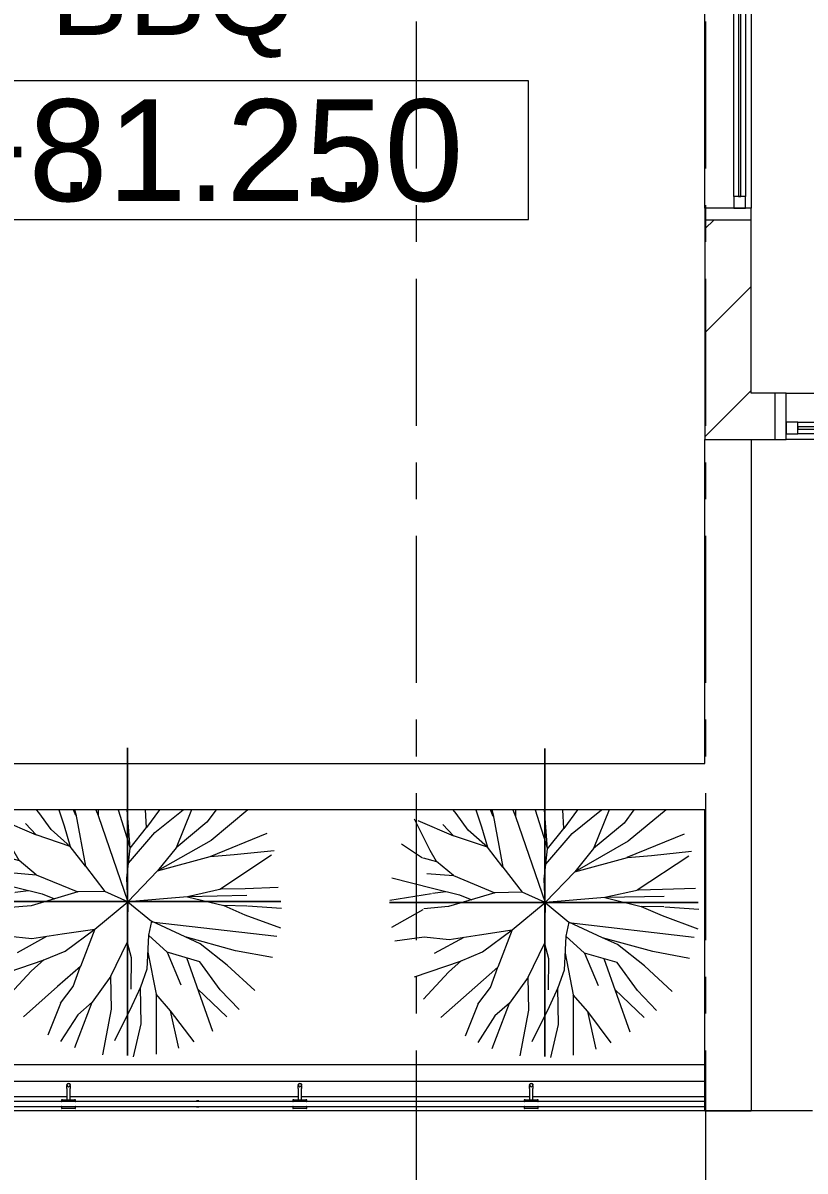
# Model space of a CAD drawing. Header units: millimetres. Extents: x -20144 to 117103, y -11426 to 48263.
# Drawn here: x 77251 to 80631, y -260 to 4700 of the extents above; entities that cross this region are included whole.
import ezdxf
from ezdxf.enums import TextEntityAlignment as Align

# ---------------------------------------------------------------- set-up
doc = ezdxf.new("R2010")
doc.units = ezdxf.units.MM
doc.linetypes.add('Grid Line', pattern=[22.225, 12.7, -3.175, 3.175, -3.175])
for name, color, linetype, lineweight in [('CHU', 181, 'Continuous', 5), ('CUA', 31, 'Continuous', 9), ('DIM', 1, 'Continuous', 5), ('HATCH-TUONG', 152, 'Continuous', 9), ('KI-HIEU-1', 151, 'Continuous', 9), ('L-SITE', 91, 'Continuous', 5), ('NET THAY 1', 41, 'Continuous', 5), ('NET THAY 2', 55, 'Continuous', 5), ('NET-CAT', 3, 'Continuous', 9), ('NET-THAY', 2, 'Continuous', 15), ('TRUC', 225, 'Continuous', 5)]:
    doc.layers.add(name, color=color, linetype=linetype, lineweight=lineweight)
doc.styles.add('Arial', font='arial.ttf', dxfattribs={"height": 476.25})
doc.styles.add('Arial_4', font='arial.ttf', dxfattribs={"height": 360})
doc.styles.add('TA1', font='arial.ttf')
doc.dimstyles.new('D_200_KTx2', dxfattribs={"dimtxt": 400, "dimasz": 300, "dimexe": 300, "dimexo": 300, "dimgap": 160, "dimtad": 1, "dimdec": 0, "dimzin": 9, "dimtxsty": 'TA1', "dimblk": 'ARCHTICK', "dimcen": 1, "dimdle": 300, "dimclrd": 256, "dimclre": 256, "dimclrt": 7, "dimadec": 0, "dimazin": 0, "dimtfac": 1, "dimtdec": 0, "dimtix": 1, "dimtmove": 1, "dimatfit": 3, "dimldrblk": 'ARCHTICK', "dimfxl": 1, "dimtolj": 1, "dimtzin": 0, "dimlwd": -1, "dimlwe": -1, "dimarcsym": 0})

# ---------------------------------------------------------------- blocks, each defined once
blk = doc.blocks.new('*U631')
at = {"color": 7, "ltscale": 30, "true_color": 0xffffff, "insert": (520, 350), "char_height": 200, "attachment_point": 5, "bg_fill": 3, "box_fill_scale": 1.25, "bg_fill_color": 256, "bg_fill_true_color": 13158600, "bg_fill_transparency": 0}
blk.add_mtext('\\A1;.      ..', dxfattribs=at)
blk.add_lwpolyline([(-200, 200), (1200, 200), (1200, 500), (-200, 500)], close=True)
at = {"color": 7, "style": 'Arial'}
blk.add_attdef('±0.000', text='', height=220, dxfattribs=at).set_placement((500, 350), align=Align.MIDDLE)
blk = doc.blocks.new('X-PHONG NGU 5 - X-PHONG NGU 2_Recovery_-416847-MẶT BẰNG TẦNG 23')
at = {"layer": 'CUA'}
for p, q in [((-550, 100), (-600, 100)), ((-600, 100), (-600, -100)), ((-550, -100), (-550, 100)), ((-550, 100), (550, 100)), ((600, 100), (550, 100)), ((550, 100), (550, -100)), ((600, -100), (600, 100)), ((-500, -25), (-550, -25)), ((-550, -25), (-550, -75)), ((-500, -75), (-500, -25)), ((-500, -25), (500, -25)), ((500, -45), (-500, -45)), ((-500, -45), (-500, -55)), ((550, -25), (500, -25)), ((500, -25), (500, -75)), ((500, -55), (500, -45)), ((550, -75), (550, -25)), ((-550, -75), (-500, -75)), ((-500, -55), (500, -55)), ((500, -75), (-500, -75)), ((500, -75), (550, -75)), ((-600, -100), (-550, -100)), ((550, -100), (-550, -100)), ((550, -100), (600, -100))]:
    blk.add_line(p, q, dxfattribs=at)
blk = doc.blocks.new('X-PHONG NGU 5 - X-PHONG NGU 900-417337-MẶT BẰNG TẦNG 23')
at = {"layer": 'CUA'}
for p, q in [((-400, 100), (-450, 100)), ((-450, 100), (-450, -100)), ((-400, -100), (-400, 100)), ((-400, 100), (400, 100)), ((450, 100), (400, 100)), ((400, 100), (400, -100)), ((450, -100), (450, 100)), ((-350, -25), (-400, -25)), ((-400, -25), (-400, -75)), ((-350, -75), (-350, -25)), ((-350, -25), (350, -25)), ((350, -45), (-350, -45)), ((-350, -45), (-350, -55)), ((400, -25), (350, -25)), ((350, -25), (350, -75)), ((350, -55), (350, -45)), ((400, -75), (400, -25)), ((-400, -75), (-350, -75)), ((-350, -55), (350, -55)), ((350, -75), (-350, -75)), ((350, -75), (400, -75)), ((-450, -100), (-400, -100)), ((400, -100), (-400, -100)), ((400, -100), (450, -100))]:
    blk.add_line(p, q, dxfattribs=at)
blk = doc.blocks.new('Railing - NBS_RailInfillPnl_Post-721024-MẶT BẰNG TẦNG 23')
at = {"layer": 'NET THAY 2'}
for p, q in [((-13, -5), (-13, 5)), ((13, 5), (13, -5))]:
    blk.add_line(p, q, dxfattribs=at)
blk = doc.blocks.new('Railing - Railing-573255-MẶT BẰNG TẦNG 23')
at = {"layer": 'NET THAY 1'}
for p, q in [((9198.3, 126.9), (527.5, 126.9)), ((9198.3, 126.9), (527.5, 126.9)), ((6440.8, 59.9), (5454.2, 59.9)), ((7440.8, 59.9), (6454.2, 59.9)), ((8440.8, 59.9), (7454.2, 59.9)), ((9198.3, 59.9), (8454.2, 59.9)), ((9198.3, -0.1), (400.5, -0.1))]:
    blk.add_line(p, q, dxfattribs=at)
at = {"extrusion": (0, 0, -1), "zscale": -1, "rotation": 270}
blk.add_blockref('Railing - NBS_RailInfillPnl_Post-721024-MẶT BẰNG TẦNG 23', (-7006.3, 29.9), dxfattribs=at)
blk = doc.blocks.new('Top Rail Type - Top Rail_Internal_-573260-MẶT BẰNG TẦNG 23')
at = {"layer": 'NET THAY 1'}
for p, q in [((6421.6, 40.7), (5473.6, 40.7)), ((5476.6, 19.2), (6418.6, 19.2)), ((7421.6, 40.7), (6473.6, 40.7)), ((6476.6, 19.2), (7418.6, 19.2)), ((8421.6, 40.7), (7473.6, 40.7)), ((7476.6, 19.2), (8418.6, 19.2)), ((9198.3, 40.7), (8473.6, 40.7)), ((8476.6, 19.2), (9198.3, 19.2)), ((9198.3, 19.2), (9198.3, 40.7))]:
    blk.add_line(p, q, dxfattribs=at)
blk = doc.blocks.new('ALB-RAILING 32 - ALB-BALUSTER-V86-MẶT BẰNG TẦNG 23')
at = {"layer": 'NET THAY 1'}
for p, q in [((-30, 101.1), (-30, 91.9)), ((-30, 101.1), (30, 101.1)), ((-29, 101.1), (-30, 101.1)), ((30, 101.1), (29, 101.1)), ((30, 91.9), (30, 101.1)), ((-30, 91.9), (-29, 91.9)), ((30, 91.9), (-30, 91.9)), ((-30, 70.4), (-30, 63.2)), ((-30, 70.4), (30, 70.4)), ((-29, 70.4), (-30, 70.4)), ((-30, 63.2), (-26, 63.2)), ((30, 63.2), (-30, 63.2)), ((-7, 63.2), (-7, 15)), ((7, 15), (7, 63.2)), ((26, 63.2), (30, 63.2)), ((29, 91.9), (30, 91.9)), ((30, 70.4), (29, 70.4)), ((30, 63.2), (30, 70.4))]:
    blk.add_line(p, q, dxfattribs=at)
at = {"layer": 'NET THAY 1', "flags": 128}
for points in [[(-7, 1.4), (-7, 1.7), (-7, 2), (-7, 2.3), (-7, 2.6), (-7, 3), (-7, 3.3), (-7, 3.7), (-7, 4.1), (-7, 4.5), (-7, 5), (-7, 5.4), (-7, 5.9), (-7, 6.4), (-7, 6.9), (-7, 7.4), (-7, 7.9), (-7, 8.5), (-7, 9), (-7, 9.6), (-7, 10.1), (-7, 10.7), (-7, 11.3), (-7, 11.9), (-7, 12.5), (-7, 13), (-7, 13.6), (-7, 14.2), (-7, 14.8), (-7, 15)], [(7, 0), (7, -0.3), (7, -0.6), (6.9, -0.8), (6.9, -1.1), (6.9, -1.4), (6.8, -1.7)], [(7, 15), (7, 14.4), (7, 13.8), (7, 13.2), (7, 12.6), (7, 12), (7, 11.4), (7, 10.9), (7, 10.3), (7, 9.7), (7, 9.2), (7, 8.6), (7, 8.1), (7, 7.5), (7, 7), (7, 6.5), (7, 6), (7, 5.6), (7, 5.1), (7, 4.7), (7, 4.2), (7, 3.8), (7, 3.4), (7, 3.1), (7, 2.7)], [(-3, -6.3), (-3.2, -6.2), (-3.5, -6.1), (-3.7, -5.9), (-4, -5.8), (-4.2, -5.6), (-4.4, -5.4), (-4.6, -5.3), (-4.8, -5.1), (-5, -4.9), (-5.2, -4.7), (-5.4, -4.5), (-5.6, -4.2), (-5.7, -4), (-5.9, -3.8), (-6, -3.5), (-6.2, -3.3), (-6.3, -3), (-6.4, -2.8), (-6.5, -2.5), (-6.6, -2.3), (-6.7, -2), (-6.8, -1.7), (-6.8, -1.5), (-6.9, -1.2)], [(0, -7), (-0.3, -7), (-0.6, -7), (-0.8, -6.9), (-1.1, -6.9), (-1.4, -6.9), (-1.7, -6.8)], [(6.6, -2.5), (6.4, -2.7), (6.3, -3), (6.2, -3.2), (6.1, -3.5), (5.9, -3.7), (5.8, -4), (5.6, -4.2), (5.4, -4.4), (5.3, -4.6), (5.1, -4.8), (4.9, -5), (4.7, -5.2), (4.5, -5.4), (4.2, -5.6), (4, -5.7), (3.8, -5.9), (3.5, -6), (3.3, -6.2), (3, -6.3), (2.8, -6.4), (2.5, -6.5), (2.3, -6.6), (2, -6.7), (1.7, -6.8), (1.5, -6.8), (1.2, -6.9), (0.9, -6.9), (0.6, -7), (0.4, -7), (0.1, -7), (0, -7)]]:
    blk.add_lwpolyline(points, dxfattribs=at)
at = {"layer": 'NET THAY 1'}
for start, end in [(90, 270), (270, 90)]:
    blk.add_arc((0, 0), 7, start, end, dxfattribs=at)
blk = doc.blocks.new('CAY XANH 1 - new block_dwg_110_植栽_中_高木 - 落葉1_φ4000_H5500-1445069-IDEA-4th Storey - Detail-V192-MẶT BẰNG TẦNG 23')
at = {"layer": 'L-SITE'}
for p, q in [((-667, 1111), (-705, 1194)), ((-381, 1194), (-379, 1110)), ((829, 1194), (625, 696)), ((-1850, 759), (-1578, 578)), ((1796, 880), (1057, 580)), ((1855, 599), (1188, 159)), ((-1570, 578), (-1398, 529)), ((-2000, 33), (-1462, 119)), ((-1453, 121), (-1278, 144)), ((-1975, -315), (-1571, -88)), ((1984, -88), (1545, -58)), ((1923, -449), (303, -262)), ((-1423, -653), (-1041, -445)), ((1097, -1672), (762, -724)), ((1278, -1483), (902, -1122)), ((-1024, -1718), (-864, -1308)), ((855, -1808), (552, -1405))]:
    blk.add_line(p, q, dxfattribs=at)
at = {"layer": 'L-SITE', "flags": 128}
for points in [[(-687, 1194), (-670, 1129), (-546, 458), (-743, 713), (-989, 932), (-1147, 1149), (-1183, 1194)], [(-891, 1194), (-819, 978), (-743, 713), (-1182, 862)], [(-416, 1194), (-379, 1110), (0, 0), (-295, 133)], [(-127, 1194), (30, 691), (242, 956)], [(1939, 182), (1516, 167), (1206, 162), (773, 64), (0, 0), (-10, 303), (30, 691), (-5, 1194)], [(1147, 1194), (1021, 1024), (625, 696), (384, 396), (0, 0), (305, -251), (268, -432)], [(10, 497), (348, 890), (727, 1194)], [(417, 1194), (242, 956), (229, 1194)], [(1563, 1194), (1074, 790), (384, 396), (1064, 582), (1374, 607), (1887, 662)], [(-1522, 376), (-1182, 348), (-1399, 530), (-1482, 672), (-1685, 1077)], [(-1640, 1059), (-1182, 862), (-1319, 1008)], [(-546, 458), (-295, 133), (-645, 125)], [(-1974, 319), (-1451, 187), (-1104, 101), (-945, 37)], [(-1182, 348), (-645, 125), (-1245, -52), (-1564, -80)], [(-1683, -957), (-1092, -755), (-807, -637), (-423, -352), (0, 0), (-5, -527)], [(1538, 78), (773, 64), (1241, -50)], [(1534, -57), (1241, -50), (1512, -168), (1971, -338)], [(1865, -721), (1389, -632), (743, -453), (305, -251)], [(-1938, -494), (-1560, -440), (-1235, -475), (-846, -416), (-423, -352), (-610, -834), (-905, -1095), (-1342, -1483)], [(508, -651), (268, -432), (248, -870), (165, -1101)], [(-217, -960), (-5, -527), (44, -720), (39, -1126)], [(1640, -1145), (1284, -817), (935, -541), (743, -453)], [(258, -651), (365, -1191), (365, -1967)], [(1438, -1391), (1191, -1135), (931, -773), (508, -651), (685, -1070)], [(-1567, -1243), (-1244, -895), (-1077, -745)], [(-867, -1310), (-703, -1095), (-608, -832)], [(-321, -1974), (-207, -1385), (-217, -960), (-458, -1297)], [(76, -1999), (175, -1573), (165, -1101), (52, -1342), (-170, -1795)], [(-682, -1880), (-458, -1297), (-645, -1459), (-866, -1803)], [(659, -1888), (552, -1405), (365, -1191)]]:
    blk.add_lwpolyline(points, dxfattribs=at)
blk = doc.blocks.new('CAY XANH 1 - new block_dwg-V193-MẶT BẰNG TẦNG 23')
at = {"xscale": 0.5, "yscale": 0.5, "zscale": 0.5}
blk.add_blockref('CAY XANH 1 - new block_dwg_110_植栽_中_高木 - 落葉1_φ4000_H5500-1445069-IDEA-4th Storey - Detail-V192-MẶT BẰNG TẦNG 23', (-494873.7, 495980.5), dxfattribs=at)
blk = doc.blocks.new('CAY XANH 1 - CAY XANH_dwg-714093-MẶT BẰNG TẦNG 23')
at = {"layer": 'L-SITE'}
for p, q in [((28746.5, 0), (28733, 0)), ((28788.3, 0), (28770.7, 0)), ((28931.4, 0), (28921.9, 0)), ((29155.3, 0), (29164.1, 0))]:
    blk.add_line(p, q, dxfattribs=at)
at = {"layer": 'L-SITE', "flags": 128}
for points in [[(28694.1, 0), (28684.6, 0), (28661.3, 0), (28659.4, 0), (28644, 0), (28634.5, 0), (28611.2, 0), (28603.7, 0), (28594.2, 0), (28603.7, 0), (28609.6, 0), (28592.2, 0), (28570.9, 0), (28578.4, 0), (28603.7, 0), (28662, 0), (28642.6, 0), (28600.1, 0), (28579.1, 0), (28609.9, 0), (28604, 0), (28575.2, 0), (28563.7, 0), (28584.7, 0), (28609.9, 0), (28613.8, 0), (28600.1, 0), (28611.8, 0), (28638.7, 0), (28677.6, 0), (28708.4, 0), (28713.9, 0), (28725.7, 0), (28715.9, 0), (28712.3, 0), (28702.5, 0), (28691, 0), (28706.4, 0), (28731.3, 0), (28735.2, 0), (28750.6, 0), (28756.5, 0), (28781.4, 0), (28806.3, 0), (28821.7, 0), (28833.5, 0), (28837.1, 0), (28862.3, 0), (28883.3, 0), (28898.7, 0), (28916, 0), (28931.4, 0)], [(28647.5, 0), (28660.7, 0), (28678.3, 0), (28673.9, 0), (28669.5, 0), (28647.5, 0)], [(29039.2, 0), (29014.3, 0), (28989.4, 0), (28974, 0), (28975.7, 0), (28958.6, 0), (28943.2, 0), (28925.9, 0), (28918, 0), (28931.4, 0), (28920, 0), (28895.1, 0), (28877.7, 0), (28821.5, 0), (28814, 0), (28794.6, 0), (28769.7, 0), (28707.5, 0), (28715.4, 0), (28722.9, 0), (28717.3, 0), (28707.5, 0), (28702, 0), (28694.1, 0)], [(28752.4, 0), (28737, 0), (28715.7, 0)], [(28715.7, 0), (28725.2, 0), (28721.6, 0), (28735, 0), (28740.6, 0), (28746.5, 0), (28765.8, 0), (28752.4, 0)], [(28733, 0), (28738.9, 0), (28756, 0), (28765.8, 0), (28771.4, 0), (28775.3, 0), (28781.2, 0), (28788.7, 0), (28792.7, 0), (28732.7, 0)], [(28732.7, 0), (28740.3, 0), (28815.9, 0), (28825.4, 0), (28881.6, 0), (28895.1, 0), (28898.7, 0), (28889.2, 0), (28895.1, 0), (28904.6, 0), (28921.9, 0), (28927.8, 0)], [(28763.8, 0), (28748.4, 0), (28746.5, 0)], [(28785.1, 0), (28788.7, 0), (28790.7, 0), (28785.1, 0), (28763.8, 0)], [(28770.7, 0), (28768.5, 0), (28779.5, 0), (28788.3, 0)], [(28817.6, 0), (28796.6, 0), (28785.1, 0)], [(28921.9, 0), (28908.5, 0), (28910.5, 0), (28893.1, 0), (28898.7, 0), (28893.1, 0), (28867.9, 0), (28812, 0)], [(28812, 0), (28823.5, 0), (28817.6, 0)], [(28927.8, 0), (28939.3, 0), (28941.3, 0), (28946.8, 0), (28956.7, 0), (28933.4, 0), (28921.9, 0), (28931.4, 0), (28946.8, 0), (28962.2, 0), (28970.1, 0), (28981.6, 0), (28995, 0)], [(29091.3, 0), (29110.6, 0), (29116.2, 0), (29106.7, 0), (29089.3, 0), (29081.8, 0), (29072, 0), (29058.5, 0), (29037.2, 0), (29033.6, 0), (29018.2, 0), (29008.4, 0), (29002.8, 0), (28997, 0), (28983.5, 0), (28966.2, 0), (28958.6, 0), (28956.7, 0), (28939.3, 0), (28921.9, 0)], [(28921.9, 0), (28931.4, 0), (28933.4, 0), (28943.2, 0), (28956.7, 0), (28954.7, 0), (28958.6, 0), (28975.7, 0), (28981.6, 0), (28987.5, 0), (29004.8, 0), (29037.2, 0), (29047.1, 0), (29053, 0), (29041.2, 0), (29043.1, 0), (29051, 0), (29068.4, 0)], [(28995, 0), (29010.4, 0), (29025.8, 0), (29020.2, 0), (29006.5, 0)], [(29006.5, 0), (29025.8, 0), (29029.7, 0), (29018.2, 0), (29025.8, 0), (29045.1, 0), (29053, 0), (29062.5, 0), (29070, 0), (29083.8, 0), (29108.7, 0), (29114.5, 0)], [(29312.7, 0), (29293.4, 0), (29302.9, 0), (29316.3, 0), (29320.3, 0), (29302.9, 0), (29285.5, 0), (29262.6, 0), (29270.1, 0), (29304.9, 0), (29312.7, 0), (29304.9, 0), (29297.3, 0), (29281.9, 0), (29327.3, 0), (29348.6, 0), (29330.1, 0), (29343.5, 0), (29390.9, 0), (29381.4, 0), (29362, 0), (29366, 0), (29373.5, 0), (29352.5, 0), (29344.7, 0), (29331.2, 0), (29311.9, 0), (29298.5, 0), (29229.9, 0), (29212.5, 0), (29205, 0), (29176.1, 0), (29168.3, 0), (29150.9, 0), (29145.3, 0), (29160.7, 0), (29174.2, 0), (29170.2, 0), (29152.9, 0), (29145.3, 0), (29102.8, 0), (29106.7, 0), (29070, 0), (29043.1, 0), (29037.2, 0)], [(29037.2, 0), (29058.5, 0), (29072, 0), (29087.4, 0), (29099.2, 0), (29089.3, 0), (29075.9, 0), (29068.4, 0), (29104.7, 0), (29116.2, 0)], [(29116.2, 0), (29091.3, 0), (29083.8, 0), (29070, 0), (29049, 0), (29039.2, 0)], [(29068.4, 0), (29056.6, 0), (29060.5, 0), (29112.3, 0), (29147, 0), (29158.4, 0), (29135.5, 0), (29131.6, 0), (29147, 0), (29162.4, 0), (29169.9, 0), (29187.3, 0), (29195.1, 0), (29222, 0), (29233.5, 0), (29256.7, 0), (29210.9, 0), (29220.4, 0), (29208.6, 0), (29224, 0), (29237.7, 0), (29247.2, 0), (29260.6, 0), (29268.5, 0), (29283.9, 0), (29299.3, 0), (29312.7, 0)], [(29114.5, 0), (29100.8, 0), (29091.3, 0)], [(29160.7, 0), (29147, 0), (29133.5, 0), (29139.4, 0), (29162.4, 0), (29170.2, 0), (29154.8, 0)], [(29164.1, 0), (29172.9, 0), (29179.5, 0), (29192.7, 0), (29186.1, 0), (29150.9, 0), (29144.3, 0), (29137.8, 0), (29144.3, 0), (29155.3, 0)], [(29154.8, 0), (29162.4, 0), (29181.7, 0), (29191.5, 0), (29185.6, 0), (29212.5, 0), (29224, 0), (29205, 0), (29199.1, 0), (29177.8, 0), (29179.7, 0)], [(29179.7, 0), (29174.2, 0), (29160.7, 0)], [(29221.3, 0), (29199.3, 0), (29186.1, 0), (29199.3, 0)], [(29199.3, 0), (29210.3, 0), (29230.1, 0), (29241.1, 0), (29283.4, 0), (29301, 0), (29296.6, 0), (29238.9, 0), (29241.1, 0), (29225.7, 0), (29221.3, 0)]]:
    blk.add_lwpolyline(points, dxfattribs=at)
for points in [[(28645.7, 0), (28641.3, 0), (28706.9, 0), (28676.5, 0), (28672.1, 0), (28685.3, 0), (28676.5, 0)], [(28690.8, 0), (28669.5, 0), (28662, 0), (28675.4, 0), (28681, 0), (28698.3, 0), (28700.3, 0)], [(28737.7, 0), (28750.9, 0), (28759.7, 0), (28755.3, 0), (28737.7, 0), (28711.3, 0), (28700.3, 0), (28698.1, 0), (28715.7, 0), (28717.9, 0), (28722.3, 0), (28739.9, 0)], [(28785.9, 0), (28783.7, 0), (28768.3, 0), (28757.3, 0), (28752.9, 0), (28748.5, 0), (28768.3, 0), (28777.1, 0)], [(28904.6, 0), (28915.6, 0), (28871.6, 0), (28805.9, 0), (28810.3, 0), (28803.7, 0), (28873.8, 0), (28882.6, 0)], [(28871.6, 0), (28858.4, 0), (28851.8, 0), (28862.8, 0)], [(28898, 0), (28909, 0), (28928.8, 0), (28931, 0), (28935.4, 0), (28942, 0), (28931, 0), (28909, 0), (28880.4, 0)], [(28926.6, 0), (28942, 0), (28957.4, 0), (28950.8, 0), (28975, 0), (28957.4, 0), (28948.6, 0), (28915.6, 0)], [(28970.6, 0), (28975, 0), (28957.4, 0), (28942, 0), (28955.2, 0), (28950.8, 0)], [(29036.6, 0), (29043.2, 0), (29045.4, 0), (29025.6, 0), (29023.4, 0)], [(29118, 0), (29115.8, 0), (29135.6, 0), (29140, 0), (29129, 0)], [(29157.5, 0), (29161.9, 0), (29190.5, 0), (29194.9, 0), (29192.7, 0), (29205.9, 0), (29225.7, 0), (29219.1, 0), (29205.9, 0), (29203.7, 0), (29192.7, 0), (29164.1, 0)], [(29287, 0), (29239.4, 0), (29231.8, 0), (29294.6, 0), (29300.5, 0), (29319.8, 0), (29304.4, 0)]]:
    blk.add_lwpolyline(points, close=True, dxfattribs=at)
blk = doc.blocks.new('CAY XANH 1 - CAY XANH_dwg-V194-MẶT BẰNG TẦNG 23')
at = {"layer": 'L-SITE'}
for p, q in [((0, -28746.5), (0, -28733)), ((0, -28788.3), (0, -28770.7)), ((0, -28931.4), (0, -28921.9)), ((0, -29155.3), (0, -29164.1))]:
    blk.add_line(p, q, dxfattribs=at)
at = {"layer": 'L-SITE', "flags": 128}
for points in [[(0, -28604.2), (0, -28592.2), (0, -28570.9), (0, -28578.4), (0, -28603.7), (0, -28662), (0, -28642.6), (0, -28600.1), (0, -28579.1), (0, -28609.9), (0, -28604), (0, -28575.2), (0, -28563.7), (0, -28584.7), (0, -28609.9), (0, -28613.8), (0, -28600.1), (0, -28611.8), (0, -28638.7), (0, -28677.6), (0, -28708.4), (0, -28713.9), (0, -28725.7), (0, -28715.9), (0, -28712.3), (0, -28702.5), (0, -28691), (0, -28706.4), (0, -28731.3), (0, -28735.2), (0, -28750.6), (0, -28756.5), (0, -28781.4), (0, -28806.3), (0, -28821.7), (0, -28833.5), (0, -28837.1), (0, -28862.3), (0, -28883.3), (0, -28898.7), (0, -28916), (0, -28931.4)], [(0, -28603.7), (0, -28594.2), (0, -28603.7)], [(0, -28644.5), (0, -28706.9), (0, -28676.5), (0, -28674.5)], [(0, -28647.5), (0, -28660.7), (0, -28678.3), (0, -28673.9), (0, -28669.5), (0, -28647.5)], [(0, -29039.2), (0, -29014.3), (0, -28989.4), (0, -28974), (0, -28975.7), (0, -28958.6), (0, -28943.2), (0, -28925.9), (0, -28918), (0, -28931.4), (0, -28920), (0, -28895.1), (0, -28877.7), (0, -28821.5), (0, -28814), (0, -28794.6), (0, -28769.7), (0, -28707.5)], [(0, -28752.4), (0, -28737), (0, -28728.6)], [(0, -28728.6), (0, -28735), (0, -28740.6), (0, -28746.5), (0, -28765.8), (0, -28752.4)], [(0, -28733), (0, -28738.9), (0, -28756), (0, -28765.8), (0, -28771.4), (0, -28775.3), (0, -28781.2), (0, -28788.7), (0, -28792.7), (0, -28732.7)], [(0, -28732.7), (0, -28740.3), (0, -28815.9), (0, -28825.4), (0, -28881.6), (0, -28895.1), (0, -28898.7), (0, -28889.2), (0, -28895.1), (0, -28904.6), (0, -28921.9), (0, -28927.8)], [(0, -28763.8), (0, -28748.4), (0, -28746.5)], [(0, -28785.1), (0, -28788.7), (0, -28790.7), (0, -28785.1), (0, -28763.8)], [(0, -28770.7), (0, -28768.5), (0, -28779.5), (0, -28788.3)], [(0, -28817.6), (0, -28796.6), (0, -28785.1)], [(0, -28921.9), (0, -28908.5), (0, -28910.5), (0, -28893.1), (0, -28898.7), (0, -28893.1), (0, -28867.9), (0, -28812)], [(0, -28812), (0, -28823.5), (0, -28817.6)], [(0, -28927.8), (0, -28939.3), (0, -28941.3), (0, -28946.8), (0, -28956.7), (0, -28933.4), (0, -28921.9), (0, -28931.4), (0, -28946.8), (0, -28962.2), (0, -28970.1), (0, -28981.6), (0, -28995)], [(0, -29091.3), (0, -29110.6), (0, -29116.2), (0, -29106.7), (0, -29089.3), (0, -29081.8), (0, -29072), (0, -29058.5), (0, -29037.2), (0, -29033.6), (0, -29018.2), (0, -29008.4), (0, -29002.8), (0, -28997), (0, -28983.5), (0, -28966.2), (0, -28958.6), (0, -28956.7), (0, -28939.3), (0, -28921.9)], [(0, -28921.9), (0, -28931.4), (0, -28933.4), (0, -28943.2), (0, -28956.7), (0, -28954.7), (0, -28958.6), (0, -28975.7), (0, -28981.6), (0, -28987.5), (0, -29004.8), (0, -29037.2), (0, -29047.1), (0, -29053), (0, -29041.2), (0, -29043.1), (0, -29051), (0, -29068.4)], [(0, -28995), (0, -29010.4), (0, -29025.8), (0, -29020.2), (0, -29006.5)], [(0, -29006.5), (0, -29025.8), (0, -29029.7), (0, -29018.2), (0, -29025.8), (0, -29045.1), (0, -29053), (0, -29062.5), (0, -29070), (0, -29083.8), (0, -29108.7), (0, -29114.5)], [(0, -29312.7), (0, -29293.4), (0, -29302.9), (0, -29316.3), (0, -29320.3), (0, -29302.9), (0, -29285.5), (0, -29262.6), (0, -29270.1), (0, -29304.9), (0, -29312.7), (0, -29304.9), (0, -29297.3), (0, -29281.9), (0, -29327.3), (0, -29348.6), (0, -29330.1), (0, -29343.5), (0, -29390.9), (0, -29381.4), (0, -29362), (0, -29366), (0, -29373.5), (0, -29352.5), (0, -29344.7), (0, -29331.2), (0, -29311.9), (0, -29298.5), (0, -29229.9), (0, -29212.5), (0, -29205), (0, -29176.1), (0, -29168.3), (0, -29150.9), (0, -29145.3), (0, -29160.7), (0, -29174.2), (0, -29170.2), (0, -29152.9), (0, -29145.3), (0, -29102.8), (0, -29106.7), (0, -29070), (0, -29043.1), (0, -29037.2)], [(0, -29037.2), (0, -29058.5), (0, -29072), (0, -29087.4), (0, -29099.2), (0, -29089.3), (0, -29075.9), (0, -29068.4), (0, -29104.7), (0, -29116.2)], [(0, -29116.2), (0, -29091.3), (0, -29083.8), (0, -29070), (0, -29049), (0, -29039.2)], [(0, -29068.4), (0, -29056.6), (0, -29060.5), (0, -29112.3), (0, -29147), (0, -29158.4), (0, -29135.5), (0, -29131.6), (0, -29147), (0, -29162.4), (0, -29169.9), (0, -29187.3), (0, -29195.1), (0, -29222), (0, -29233.5), (0, -29256.7), (0, -29210.9), (0, -29220.4), (0, -29208.6), (0, -29224), (0, -29237.7), (0, -29247.2), (0, -29260.6), (0, -29268.5), (0, -29283.9), (0, -29299.3), (0, -29312.7)], [(0, -29114.5), (0, -29100.8), (0, -29091.3)], [(0, -29160.7), (0, -29147), (0, -29133.5), (0, -29139.4), (0, -29162.4), (0, -29170.2), (0, -29154.8)], [(0, -29164.1), (0, -29172.9), (0, -29179.5), (0, -29192.7), (0, -29186.1), (0, -29150.9), (0, -29144.3), (0, -29137.8), (0, -29144.3), (0, -29155.3)], [(0, -29154.8), (0, -29162.4), (0, -29181.7), (0, -29191.5), (0, -29185.6), (0, -29212.5), (0, -29224), (0, -29205), (0, -29199.1), (0, -29177.8), (0, -29179.7)], [(0, -29179.7), (0, -29174.2), (0, -29160.7)], [(0, -29221.3), (0, -29199.3), (0, -29186.1), (0, -29199.3)], [(0, -29199.3), (0, -29210.3), (0, -29230.1), (0, -29241.1), (0, -29283.4), (0, -29301), (0, -29296.6), (0, -29238.9), (0, -29241.1), (0, -29225.7), (0, -29221.3)]]:
    blk.add_lwpolyline(points, dxfattribs=at)
for points in [[(0, -28737.7), (0, -28750.9), (0, -28759.7), (0, -28755.3), (0, -28737.7), (0, -28711.3), (0, -28700.3), (0, -28698.1), (0, -28715.7), (0, -28717.9), (0, -28722.3), (0, -28739.9)], [(0, -28785.9), (0, -28783.7), (0, -28768.3), (0, -28757.3), (0, -28752.9), (0, -28748.5), (0, -28768.3), (0, -28777.1)], [(0, -28904.6), (0, -28915.6), (0, -28871.6), (0, -28805.9), (0, -28810.3), (0, -28803.7), (0, -28873.8), (0, -28882.6)], [(0, -28871.6), (0, -28858.4), (0, -28851.8), (0, -28862.8)], [(0, -28898), (0, -28909), (0, -28928.8), (0, -28931), (0, -28935.4), (0, -28942), (0, -28931), (0, -28909), (0, -28880.4)], [(0, -28926.6), (0, -28942), (0, -28957.4), (0, -28950.8), (0, -28975), (0, -28957.4), (0, -28948.6), (0, -28915.6)], [(0, -28970.6), (0, -28975), (0, -28957.4), (0, -28942), (0, -28955.2), (0, -28950.8)], [(0, -29036.6), (0, -29043.2), (0, -29045.4), (0, -29025.6), (0, -29023.4)], [(0, -29118), (0, -29115.8), (0, -29135.6), (0, -29140), (0, -29129)], [(0, -29157.5), (0, -29161.9), (0, -29190.5), (0, -29194.9), (0, -29192.7), (0, -29205.9), (0, -29225.7), (0, -29219.1), (0, -29205.9), (0, -29203.7), (0, -29192.7), (0, -29164.1)], [(0, -29287), (0, -29239.4), (0, -29231.8), (0, -29294.6), (0, -29300.5), (0, -29319.8), (0, -29304.4)]]:
    blk.add_lwpolyline(points, close=True, dxfattribs=at)
blk = doc.blocks.new('CAY XANH 1 - CAY XANH 1-V195-MẶT BẰNG TẦNG 23')
for name, p, xscale, yscale, zscale in [('CAY XANH 1 - CAY XANH_dwg-V194-MẶT BẰNG TẦNG 23', (0, 46610), 1.608504446305672, 1.608504446305672, 1.608504446305672), ('CAY XANH 1 - new block_dwg-V193-MẶT BẰNG TẦNG 23', (331762.8, -332503.6), 0.6703958691910499, 0.6703958691910499, 0.6703958691910499), ('CAY XANH 1 - CAY XANH_dwg-714093-MẶT BẰNG TẦNG 23', (-46720.7, 0), 1.612196637345681, 1.612196637345681, 1.612196637345681)]:
    blk.add_blockref(name, p, dxfattribs=dict(xscale=xscale, yscale=yscale, zscale=zscale))
blk = doc.blocks.new('CAY XANH 1 - new block_dwg_110_植栽_中_高木 - 落葉1_φ4000_H5500-1445069-IDEA-4th Storey - Detail-V204-MẶT BẰNG TẦNG 23')
at = {"layer": 'L-SITE'}
for p, q in [((-667, 1111), (-700, 1183)), ((-381, 1183), (-379, 1110)), ((824, 1183), (625, 696)), ((-1850, 759), (-1578, 578)), ((1796, 880), (1057, 580)), ((1855, 599), (1188, 159)), ((-1570, 578), (-1398, 529)), ((-2000, 33), (-1462, 119)), ((-1453, 121), (-1278, 144)), ((-1975, -315), (-1571, -88)), ((1984, -88), (1545, -58)), ((1923, -449), (303, -262)), ((-1423, -653), (-1041, -445)), ((1097, -1672), (762, -724)), ((1278, -1483), (902, -1122)), ((-1024, -1718), (-864, -1308)), ((855, -1808), (552, -1405))]:
    blk.add_line(p, q, dxfattribs=at)
at = {"layer": 'L-SITE', "flags": 128}
for points in [[(-1522, 376), (-1182, 348), (-1399, 530), (-1482, 672), (-1685, 1077)], [(-1640, 1059), (-1182, 862), (-1319, 1008)], [(-887, 1183), (-819, 978), (-743, 713), (-1182, 862)], [(-684, 1183), (-670, 1129), (-546, 458), (-743, 713), (-989, 932), (-1147, 1149), (-1174, 1183)], [(-411, 1183), (-379, 1110), (0, 0), (-295, 133)], [(-123, 1183), (30, 691), (242, 956)], [(1939, 182), (1516, 167), (1206, 162), (773, 64), (0, 0), (-10, 303), (30, 691), (-5, 1183)], [(1139, 1183), (1021, 1024), (625, 696), (384, 396), (0, 0), (305, -251), (268, -432)], [(10, 497), (348, 890), (713, 1183)], [(409, 1183), (242, 956), (229, 1183)], [(1549, 1183), (1074, 790), (384, 396), (1064, 582), (1374, 607), (1887, 662)], [(-546, 458), (-295, 133), (-645, 125)], [(-1974, 319), (-1451, 187), (-1104, 101), (-945, 37)], [(-1182, 348), (-645, 125), (-1245, -52), (-1564, -80)], [(-1683, -957), (-1092, -755), (-807, -637), (-423, -352), (0, 0), (-5, -527)], [(1538, 78), (773, 64), (1241, -50)], [(1534, -57), (1241, -50), (1512, -168), (1971, -338)], [(1865, -721), (1389, -632), (743, -453), (305, -251)], [(-1938, -494), (-1560, -440), (-1235, -475), (-846, -416), (-423, -352), (-610, -834), (-905, -1095), (-1342, -1483)], [(508, -651), (268, -432), (248, -870), (165, -1101)], [(-217, -960), (-5, -527), (44, -720), (39, -1126)], [(1640, -1145), (1284, -817), (935, -541), (743, -453)], [(258, -651), (365, -1191), (365, -1967)], [(1438, -1391), (1191, -1135), (931, -773), (508, -651), (685, -1070)], [(-1567, -1243), (-1244, -895), (-1077, -745)], [(-867, -1310), (-703, -1095), (-608, -832)], [(-321, -1974), (-207, -1385), (-217, -960), (-458, -1297)], [(76, -1999), (175, -1573), (165, -1101), (52, -1342), (-170, -1795)], [(-682, -1880), (-458, -1297), (-645, -1459), (-866, -1803)], [(659, -1888), (552, -1405), (365, -1191)]]:
    blk.add_lwpolyline(points, dxfattribs=at)
blk = doc.blocks.new('CAY XANH 1 - new block_dwg-V205-MẶT BẰNG TẦNG 23')
at = {"xscale": 0.5, "yscale": 0.5, "zscale": 0.5}
blk.add_blockref('CAY XANH 1 - new block_dwg_110_植栽_中_高木 - 落葉1_φ4000_H5500-1445069-IDEA-4th Storey - Detail-V204-MẶT BẰNG TẦNG 23', (-494873.7, 495980.5), dxfattribs=at)
blk = doc.blocks.new('CAY XANH 1 - CAY XANH_dwg-V206-MẶT BẰNG TẦNG 23')
at = {"layer": 'L-SITE'}
for p, q in [((0, -28746.5), (0, -28733)), ((0, -28788.3), (0, -28770.7)), ((0, -28931.4), (0, -28921.9)), ((0, -29155.3), (0, -29164.1))]:
    blk.add_line(p, q, dxfattribs=at)
at = {"layer": 'L-SITE', "flags": 128}
for points in [[(0, -28606.5), (0, -28592.2), (0, -28570.9), (0, -28578.4), (0, -28603.7), (0, -28662), (0, -28642.6), (0, -28600.1), (0, -28579.1), (0, -28609.9), (0, -28604), (0, -28575.2), (0, -28563.7), (0, -28584.7), (0, -28609.9), (0, -28613.8), (0, -28600.1), (0, -28611.8), (0, -28638.7), (0, -28677.6), (0, -28708.4), (0, -28713.9), (0, -28725.7), (0, -28715.9), (0, -28712.3), (0, -28702.5), (0, -28691), (0, -28706.4), (0, -28731.3), (0, -28735.2), (0, -28750.6), (0, -28756.5), (0, -28781.4), (0, -28806.3), (0, -28821.7), (0, -28833.5), (0, -28837.1), (0, -28862.3), (0, -28883.3), (0, -28898.7), (0, -28916), (0, -28931.4)], [(0, -28606.5), (0, -28603.7), (0, -28594.2), (0, -28603.7), (0, -28606.5)], [(0, -28644.5), (0, -28706.9), (0, -28676.5), (0, -28674.5)], [(0, -28647.5), (0, -28660.7), (0, -28678.3), (0, -28673.9), (0, -28669.5), (0, -28647.5)], [(0, -29039.2), (0, -29014.3), (0, -28989.4), (0, -28974), (0, -28975.7), (0, -28958.6), (0, -28943.2), (0, -28925.9), (0, -28918), (0, -28931.4), (0, -28920), (0, -28895.1), (0, -28877.7), (0, -28821.5), (0, -28814), (0, -28794.6), (0, -28769.7), (0, -28707.5)], [(0, -28752.4), (0, -28737), (0, -28730.9)], [(0, -28730.9), (0, -28735), (0, -28740.6), (0, -28746.5), (0, -28765.8), (0, -28752.4)], [(0, -28733), (0, -28738.9), (0, -28756), (0, -28765.8), (0, -28771.4), (0, -28775.3), (0, -28781.2), (0, -28788.7), (0, -28792.7), (0, -28732.7)], [(0, -28732.7), (0, -28740.3), (0, -28815.9), (0, -28825.4), (0, -28881.6), (0, -28895.1), (0, -28898.7), (0, -28889.2), (0, -28895.1), (0, -28904.6), (0, -28921.9), (0, -28927.8)], [(0, -28763.8), (0, -28748.4), (0, -28746.5)], [(0, -28785.1), (0, -28788.7), (0, -28790.7), (0, -28785.1), (0, -28763.8)], [(0, -28770.7), (0, -28768.5), (0, -28779.5), (0, -28788.3)], [(0, -28817.6), (0, -28796.6), (0, -28785.1)], [(0, -28921.9), (0, -28908.5), (0, -28910.5), (0, -28893.1), (0, -28898.7), (0, -28893.1), (0, -28867.9), (0, -28812)], [(0, -28812), (0, -28823.5), (0, -28817.6)], [(0, -28927.8), (0, -28939.3), (0, -28941.3), (0, -28946.8), (0, -28956.7), (0, -28933.4), (0, -28921.9), (0, -28931.4), (0, -28946.8), (0, -28962.2), (0, -28970.1), (0, -28981.6), (0, -28995)], [(0, -29091.3), (0, -29110.6), (0, -29116.2), (0, -29106.7), (0, -29089.3), (0, -29081.8), (0, -29072), (0, -29058.5), (0, -29037.2), (0, -29033.6), (0, -29018.2), (0, -29008.4), (0, -29002.8), (0, -28997), (0, -28983.5), (0, -28966.2), (0, -28958.6), (0, -28956.7), (0, -28939.3), (0, -28921.9)], [(0, -28921.9), (0, -28931.4), (0, -28933.4), (0, -28943.2), (0, -28956.7), (0, -28954.7), (0, -28958.6), (0, -28975.7), (0, -28981.6), (0, -28987.5), (0, -29004.8), (0, -29037.2), (0, -29047.1), (0, -29053), (0, -29041.2), (0, -29043.1), (0, -29051), (0, -29068.4)], [(0, -28995), (0, -29010.4), (0, -29025.8), (0, -29020.2), (0, -29006.5)], [(0, -29006.5), (0, -29025.8), (0, -29029.7), (0, -29018.2), (0, -29025.8), (0, -29045.1), (0, -29053), (0, -29062.5), (0, -29070), (0, -29083.8), (0, -29108.7), (0, -29114.5)], [(0, -29312.7), (0, -29293.4), (0, -29302.9), (0, -29316.3), (0, -29320.3), (0, -29302.9), (0, -29285.5), (0, -29262.6), (0, -29270.1), (0, -29304.9), (0, -29312.7), (0, -29304.9), (0, -29297.3), (0, -29281.9), (0, -29327.3), (0, -29348.6), (0, -29330.1), (0, -29343.5), (0, -29390.9), (0, -29381.4), (0, -29362), (0, -29366), (0, -29373.5), (0, -29352.5), (0, -29344.7), (0, -29331.2), (0, -29311.9), (0, -29298.5), (0, -29229.9), (0, -29212.5), (0, -29205), (0, -29176.1), (0, -29168.3), (0, -29150.9), (0, -29145.3), (0, -29160.7), (0, -29174.2), (0, -29170.2), (0, -29152.9), (0, -29145.3), (0, -29102.8), (0, -29106.7), (0, -29070), (0, -29043.1), (0, -29037.2)], [(0, -29037.2), (0, -29058.5), (0, -29072), (0, -29087.4), (0, -29099.2), (0, -29089.3), (0, -29075.9), (0, -29068.4), (0, -29104.7), (0, -29116.2)], [(0, -29116.2), (0, -29091.3), (0, -29083.8), (0, -29070), (0, -29049), (0, -29039.2)], [(0, -29068.4), (0, -29056.6), (0, -29060.5), (0, -29112.3), (0, -29147), (0, -29158.4), (0, -29135.5), (0, -29131.6), (0, -29147), (0, -29162.4), (0, -29169.9), (0, -29187.3), (0, -29195.1), (0, -29222), (0, -29233.5), (0, -29256.7), (0, -29210.9), (0, -29220.4), (0, -29208.6), (0, -29224), (0, -29237.7), (0, -29247.2), (0, -29260.6), (0, -29268.5), (0, -29283.9), (0, -29299.3), (0, -29312.7)], [(0, -29114.5), (0, -29100.8), (0, -29091.3)], [(0, -29160.7), (0, -29147), (0, -29133.5), (0, -29139.4), (0, -29162.4), (0, -29170.2), (0, -29154.8)], [(0, -29164.1), (0, -29172.9), (0, -29179.5), (0, -29192.7), (0, -29186.1), (0, -29150.9), (0, -29144.3), (0, -29137.8), (0, -29144.3), (0, -29155.3)], [(0, -29154.8), (0, -29162.4), (0, -29181.7), (0, -29191.5), (0, -29185.6), (0, -29212.5), (0, -29224), (0, -29205), (0, -29199.1), (0, -29177.8), (0, -29179.7)], [(0, -29179.7), (0, -29174.2), (0, -29160.7)], [(0, -29221.3), (0, -29199.3), (0, -29186.1), (0, -29199.3)], [(0, -29199.3), (0, -29210.3), (0, -29230.1), (0, -29241.1), (0, -29283.4), (0, -29301), (0, -29296.6), (0, -29238.9), (0, -29241.1), (0, -29225.7), (0, -29221.3)]]:
    blk.add_lwpolyline(points, dxfattribs=at)
for points in [[(0, -28737.7), (0, -28750.9), (0, -28759.7), (0, -28755.3), (0, -28737.7), (0, -28711.3), (0, -28700.3), (0, -28698.1), (0, -28715.7), (0, -28717.9), (0, -28722.3), (0, -28739.9)], [(0, -28785.9), (0, -28783.7), (0, -28768.3), (0, -28757.3), (0, -28752.9), (0, -28748.5), (0, -28768.3), (0, -28777.1)], [(0, -28904.6), (0, -28915.6), (0, -28871.6), (0, -28805.9), (0, -28810.3), (0, -28803.7), (0, -28873.8), (0, -28882.6)], [(0, -28871.6), (0, -28858.4), (0, -28851.8), (0, -28862.8)], [(0, -28898), (0, -28909), (0, -28928.8), (0, -28931), (0, -28935.4), (0, -28942), (0, -28931), (0, -28909), (0, -28880.4)], [(0, -28926.6), (0, -28942), (0, -28957.4), (0, -28950.8), (0, -28975), (0, -28957.4), (0, -28948.6), (0, -28915.6)], [(0, -28970.6), (0, -28975), (0, -28957.4), (0, -28942), (0, -28955.2), (0, -28950.8)], [(0, -29036.6), (0, -29043.2), (0, -29045.4), (0, -29025.6), (0, -29023.4)], [(0, -29118), (0, -29115.8), (0, -29135.6), (0, -29140), (0, -29129)], [(0, -29157.5), (0, -29161.9), (0, -29190.5), (0, -29194.9), (0, -29192.7), (0, -29205.9), (0, -29225.7), (0, -29219.1), (0, -29205.9), (0, -29203.7), (0, -29192.7), (0, -29164.1)], [(0, -29287), (0, -29239.4), (0, -29231.8), (0, -29294.6), (0, -29300.5), (0, -29319.8), (0, -29304.4)]]:
    blk.add_lwpolyline(points, close=True, dxfattribs=at)
blk = doc.blocks.new('CAY XANH 1 - CAY XANH 1-V207-MẶT BẰNG TẦNG 23')
for name, p, xscale, yscale, zscale in [('CAY XANH 1 - CAY XANH_dwg-V206-MẶT BẰNG TẦNG 23', (0, 46610), 1.608504446305672, 1.608504446305672, 1.608504446305672), ('CAY XANH 1 - new block_dwg-V205-MẶT BẰNG TẦNG 23', (331762.8, -332503.6), 0.6703958691910499, 0.6703958691910499, 0.6703958691910499), ('CAY XANH 1 - CAY XANH_dwg-714093-MẶT BẰNG TẦNG 23', (-46720.7, 0), 1.612196637345681, 1.612196637345681, 1.612196637345681)]:
    blk.add_blockref(name, p, dxfattribs=dict(xscale=xscale, yscale=yscale, zscale=zscale))
blk = doc.blocks.new('_ArchTick')
at = {"color": 0, "const_width": 0.15}
blk.add_lwpolyline([(-0.5, -0.5), (0.5, 0.5)], dxfattribs=at)
blk = doc.blocks.new('*D670')
at = {"layer": 'Defpoints', "color": 0, "transparency": 16777216}
for p in [(72500.5, -0.1), (78950.5, -0.1), (78950.5, -2000.1)]:
    blk.add_point(p, dxfattribs=at)
at = {"layer": 'DIM', "transparency": 16777216}
for p, q in [((72500.5, -300.1), (72500.5, -2300.1)), ((78950.5, -300.1), (78950.5, -2300.1)), ((72200.5, -2000.1), (79250.5, -2000.1))]:
    blk.add_line(p, q, dxfattribs=at)
at = {"layer": 'DIM', "transparency": 16777216, "xscale": 300, "yscale": 300, "zscale": 300, "rotation": 180}
blk.add_blockref('_ArchTick', (72500.5, -2000.1), dxfattribs=at)
at = {"layer": 'DIM', "transparency": 16777216, "xscale": 300, "yscale": 300, "zscale": 300}
blk.add_blockref('_ArchTick', (78950.5, -2000.1), dxfattribs=at)
at = {"layer": 'DIM', "color": 7, "transparency": 16777216, "insert": (75725.5, -1635.8), "char_height": 400, "attachment_point": 5, "style": 'TA1'}
blk.add_mtext('\\A1;6450', dxfattribs=at)
blk = doc.blocks.new('*D671')
at = {"layer": 'Defpoints', "color": 0, "transparency": 16777216}
for p in [(78950.5, -0.1), (80200.5, -0.1), (80200.5, -2000.1)]:
    blk.add_point(p, dxfattribs=at)
at = {"layer": 'DIM', "transparency": 16777216}
for p, q in [((78950.5, -300.1), (78950.5, -2300.1)), ((80200.5, -300.1), (80200.5, -2300.1)), ((78950.5, -2000.1), (78650.5, -2000.1)), ((78950.5, -2000.1), (80200.5, -2000.1)), ((80200.5, -2000.1), (80500.5, -2000.1))]:
    blk.add_line(p, q, dxfattribs=at)
at = {"layer": 'DIM', "transparency": 16777216, "xscale": 300, "yscale": 300, "zscale": 300}
blk.add_blockref('_ArchTick', (78950.5, -2000.1), dxfattribs=at)
at = {"layer": 'DIM', "transparency": 16777216, "xscale": 300, "yscale": 300, "zscale": 300, "rotation": 180}
blk.add_blockref('_ArchTick', (80200.5, -2000.1), dxfattribs=at)
at = {"layer": 'DIM', "color": 7, "transparency": 16777216, "insert": (79575.5, -1635.8), "char_height": 400, "attachment_point": 5, "style": 'TA1'}
blk.add_mtext('\\A1;1250', dxfattribs=at)
blk = doc.blocks.new('*D672')
at = {"layer": 'Defpoints', "color": 0, "transparency": 16777216}
for p in [(80200.5, -0.1), (81450.5, -0.1), (81450.5, -2000.1)]:
    blk.add_point(p, dxfattribs=at)
at = {"layer": 'DIM', "transparency": 16777216}
for p, q in [((80200.5, -300.1), (80200.5, -2300.1)), ((81450.5, -300.1), (81450.5, -2300.1)), ((80200.5, -2000.1), (79900.5, -2000.1)), ((80200.5, -2000.1), (81450.5, -2000.1)), ((81450.5, -2000.1), (81750.5, -2000.1))]:
    blk.add_line(p, q, dxfattribs=at)
at = {"layer": 'DIM', "transparency": 16777216, "xscale": 300, "yscale": 300, "zscale": 300}
blk.add_blockref('_ArchTick', (80200.5, -2000.1), dxfattribs=at)
at = {"layer": 'DIM', "transparency": 16777216, "xscale": 300, "yscale": 300, "zscale": 300, "rotation": 180}
blk.add_blockref('_ArchTick', (81450.5, -2000.1), dxfattribs=at)
at = {"layer": 'DIM', "color": 7, "transparency": 16777216, "insert": (80825.5, -1635.8), "char_height": 400, "attachment_point": 5, "style": 'TA1'}
blk.add_mtext('\\A1;1250', dxfattribs=at)

msp = doc.modelspace()

# ---------------------------------------------------------------- hatches: boundary and pattern name
at = {"layer": 'HATCH-TUONG', "lineweight": 5}
h = msp.add_hatch(dxfattribs=at)
h.set_pattern_fill('FP_4', color=256, style=0, pattern_type=2)
h.set_pattern_definition([(45, (71000, 0), (-224.506, 224.506), [])])
h.paths.add_polyline_path([(80398.3, 2900.1), (80398.3, 3849.9), (80198.3, 3849.9), (80198.3, 2900.1)], flags=0)
h.paths.add_polyline_path([(80398.3, 5049.9), (80398.3, 7249.9), (80198.3, 7249.9), (80198.3, 5049.9)], flags=0)

# ---------------------------------------------------------------- linework, layer by layer
at = {"layer": 'NET-CAT', "lineweight": 15}
for p, q in [((80198.3, 3849.9), (80198.3, 2900.1)), ((80398.3, 3100.1), (80398.3, 3849.9)), ((80500, 3100.1), (80398.3, 3100.1)), ((80198.3, 2900.1), (80398.3, 2900.1)), ((80398.3, 2900.1), (80500, 2900.1))]:
    msp.add_line(p, q, dxfattribs=at)
at = {"layer": 'NET-THAY', "lineweight": 9}
for p, q in [((80198.3, 1499.9), (80198.3, 2900.1)), ((80398.3, 2900.1), (80398.3, -0.1)), ((75591, 1499.9), (80198.3, 1499.9)), ((80198.3, 1299.9), (75591, 1299.9)), ((80198.3, 40.7), (80198.3, 1299.9)), ((71600.5, 199.9), (80198.3, 199.9)), ((80198.3, -0.1), (80198.3, 19.2)), ((80198.3, -0.1), (80398.3, -0.1))]:
    msp.add_line(p, q, dxfattribs=at)
at = {"layer": 'TRUC', "linetype": 'Grid Line', "ltscale": 50}
for p, q in [((80200.5, 43599.9), (80200.5, -7167.6)), ((114000.5, -0.1), (58907.6, -0.1))]:
    msp.add_line(p, q, dxfattribs=at)

# ---------------------------------------------------------------- block references
at = {"lineweight": 9}
for name, p in [('Railing - Railing-573255-MẶT BẰNG TẦNG 23', (71000, 0)), ('Top Rail Type - Top Rail_Internal_-573260-MẶT BẰNG TẦNG 23', (71000, 0)), ('X-PHONG NGU 5 - X-PHONG NGU 900-417337-MẶT BẰNG TẦNG 23', (80950, 3000.1)), ('CAY XANH 1 - CAY XANH 1-V207-MẶT BẰNG TẦNG 23', (77701.8, 903.7)), ('CAY XANH 1 - CAY XANH 1-V195-MẶT BẰNG TẦNG 23', (79505.5, 899.9))]:
    msp.add_blockref(name, p, dxfattribs=at)
for name, p, rotation in [('X-PHONG NGU 5 - X-PHONG NGU 2_Recovery_-416847-MẶT BẰNG TẦNG 23', (80298.3, 4449.9), 90), ('ALB-RAILING 32 - ALB-BALUSTER-V86-MẶT BẰNG TẦNG 23', (77447.6, 111.1), 180), ('ALB-RAILING 32 - ALB-BALUSTER-V86-MẶT BẰNG TẦNG 23', (78447.6, 111.1), 180), ('ALB-RAILING 32 - ALB-BALUSTER-V86-MẶT BẰNG TẦNG 23', (79447.6, 111.1), 180)]:
    msp.add_blockref(name, p, dxfattribs=dict(at, rotation=rotation))

# ---------------------------------------------------------------- texts
at = {"layer": 'CHU', "color": 7, "insert": (78432, 5008), "char_height": 360, "width": 1056.46, "attachment_point": 3, "line_spacing_factor": 0.936439, "style": 'Arial_4'}
msp.add_mtext('\\pt2540.0016,5079.9996,7620.0012,10159.9992,12700.0008,15239.9988,17780.0004,20319.9984,22860,25400.0016,27939.9996,30480.0012,33019.9992,35560.0008,38099.9988,40640.0004,43179.9984,45720,48260.0016,50799.9996,53340.0012,55879.9992,58420.0008,60959.9988,63500.0004,66039.9984,68580,71120.0016,73659.9996,76200.0012,78739.9992,81280.0008;BBQ', dxfattribs=at)

# ---------------------------------------------------------------- dimensions: what is measured, and where the dimension line sits
at = {"layer": 'DIM'}
for base, p1, p2, picture, middle in [((78950.5, -2000.1), (72500.5, -0.1), (78950.5, -0.1), '*D670', (75725.5, -1635.8)), ((80200.5, -2000.1), (78950.5, -0.1), (80200.5, -0.1), '*D671', (79575.5, -1635.8)), ((81450.5, -2000.1), (80200.5, -0.1), (81450.5, -0.1), '*D672', (80825.5, -1635.8))]:
    dim = msp.add_linear_dim(base=base, p1=p1, p2=p2, dimstyle='D_200_KTx2', dxfattribs=at)
    dim.commit()
    dim.dimension.update_dxf_attribs({"geometry": picture, "text_midpoint": middle})

# ---------------------------------------------------------------- next in the draw order: block references
at = {"layer": 'KI-HIEU-1', "linetype": 'ByBlock', "xscale": 2, "yscale": 2, "zscale": 2}
msp.add_blockref('*U631', (77035, 3450.4), dxfattribs=at).add_auto_attribs({'±0.000': '+81.250'})

# ---------------------------------------------------------------- next in the draw order: linework, layer by layer
at = {"layer": 'TRUC', "linetype": 'Grid Line', "ltscale": 50}
msp.add_line((78950.5, 43599.9), (78950.5, -4500.1), dxfattribs=at)

doc.saveas('drawing.dxf')
